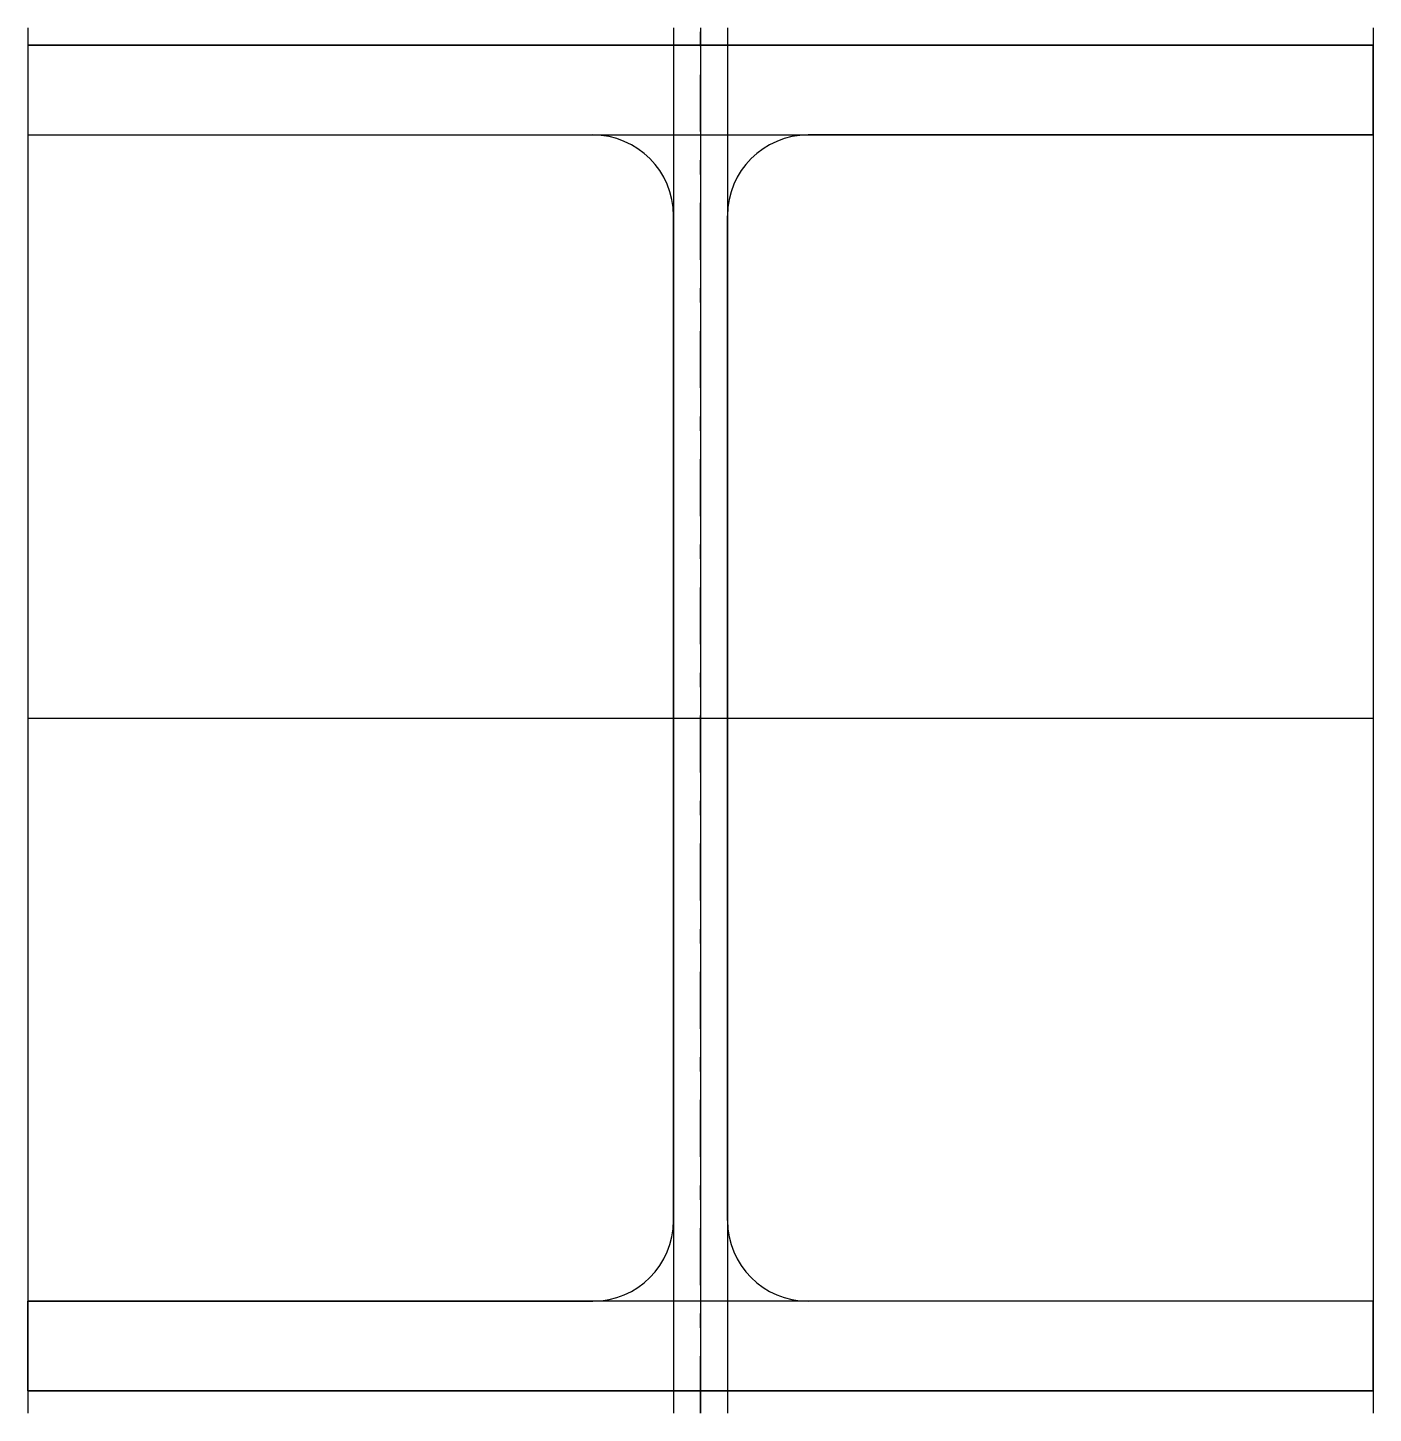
# Model space of a CAD drawing. Extents: x -150 to 150, y -155 to 154.
import ezdxf

# ---------------------------------------------------------------- set-up
doc = ezdxf.new("R2010")
doc.units = 0
doc.linetypes.add('CENTER', pattern=[28.575, 12.7, -6.35, 3.175, -6.35])
doc.layers.get('0').update_dxf_attribs({"linetype": 'CONTINUOUS'})

msp = doc.modelspace()

# ---------------------------------------------------------------- linework, layer by layer
at = {"linetype": 'CONTINUOUS'}
for p, q in [((-150, 153.92), (-150, -155)), ((-6, 153.92), (-6, -155)), ((0, 153.92), (0, -155)), ((6, 153.92), (6, -155)), ((150, 153.92), (150, -155)), ((-150, 150), (150, 150)), ((150, 150), (-150, 150)), ((-150, 150), (-150, 130)), ((150, 150), (-150, 150)), ((-150, 150), (-150, 130)), ((150, 130), (150, 150)), ((150, 150), (150, 130)), ((-150, 130), (150, 130)), ((-150, 130), (-24, 130)), ((-150, 130), (-24, 130)), ((24, 130), (150, 130)), ((150, 130), (24, 130)), ((-6, 112), (-6, -112)), ((-6, -112), (-6, 112)), ((6, -112), (6, 112)), ((6, -112), (6, 112)), ((-150, 0), (150, 0)), ((150, -130), (-150, -130)), ((-24, -130), (-150, -130)), ((-150, -130), (-150, -150)), ((-150, -150), (-150, -130)), ((-150, -130), (-24, -130)), ((150, -130), (24, -130)), ((150, -130), (24, -130)), ((150, -150), (150, -130)), ((150, -150), (150, -130)), ((150, -150), (-150, -150)), ((-150, -150), (150, -150)), ((150, -150), (-150, -150))]:
    msp.add_line(p, q, dxfattribs=at)
at = {"linetype": 'CENTER'}
for p, q in [((0, -155), (0, 153.92)), ((-150, 0), (150, 0))]:
    msp.add_line(p, q, dxfattribs=at)
at = {"linetype": 'CONTINUOUS'}
for centre, start, end in [((-24, 112), 0, 90), ((-24, 112), 0, 90), ((24, 112), 90, 180), ((24, 112), 90, 180), ((-24, -112), 270, 0), ((-24, -112), 270, 0), ((24, -112), 180, 270), ((24, -112), 180, 270)]:
    msp.add_arc(centre, 18, start, end, dxfattribs=at)

doc.saveas('drawing.dxf')
